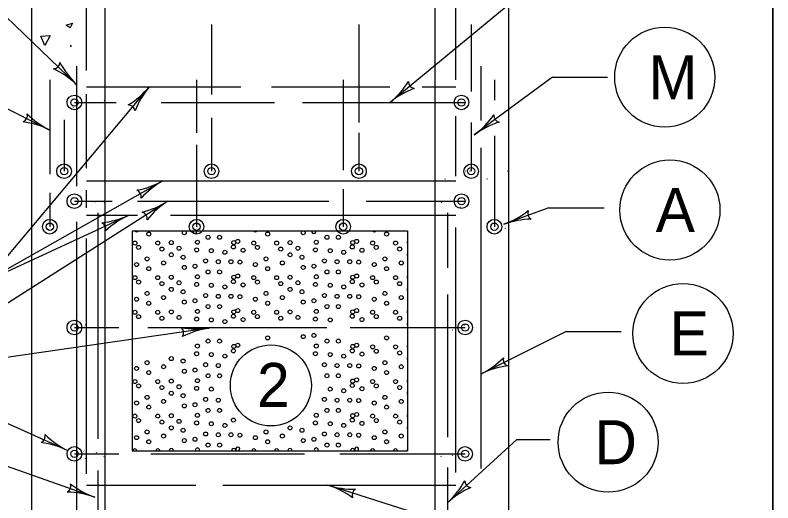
# Model space of a CAD drawing. Extents: x 1007 to 1035.5, y 1000.5 to 1021.5.
# Drawn here: x 1032.058 to 1035.5, y 1007.871 to 1010.087 of the extents above; entities that cross this region are included whole.
import ezdxf

# ---------------------------------------------------------------- set-up
doc = ezdxf.new("R2010")
doc.units = 0
for name, color, linetype in [('Level 1', 7, 'Continuous'), ('Level 10', 7, 'Continuous'), ('Level 11', 7, 'Continuous')]:
    doc.layers.add(name, color=color, linetype=linetype)

msp = doc.modelspace()

# ---------------------------------------------------------------- linework, layer by layer
at = {"layer": 'Level 1'}
for p, q in [((1032.3817, 1009.8353), (1032.3817, 1010.7113)), ((1034.0591, 1009.793), (1034.0591, 1010.7113)), ((1031.5957, 1010.4837), (1032.3372, 1009.7713)), ((1032.1318, 1010.4614), (1032.1318, 1005.2738)), ((1032.4651, 1010.4614), (1032.4651, 1005.6072)), ((1033.965, 1010.4614), (1033.965, 1005.6072)), ((1034.2984, 1010.4614), (1034.2984, 1005.2738)), ((1034.5528, 1010.3442), (1033.761, 1009.6904)), ((1032.9498, 1010.0447), (1032.9498, 1009.7271)), ((1033.6198, 1010.0447), (1033.6198, 1009.5993)), ((1034.1298, 1010.0447), (1034.1298, 1009.7399)), ((1032.3118, 1009.9508), (1032.3083, 1009.9428)), ((1032.3372, 1009.8559), (1032.3372, 1009.3098)), ((1034.1729, 1009.8559), (1034.1729, 1009.6079)), ((1032.2151, 1009.7926), (1032.2151, 1009.3652)), ((1032.8818, 1009.7926), (1032.8818, 1009.5525)), ((1033.5483, 1009.7926), (1033.5483, 1009.3822)), ((1034.4992, 1009.8049), (1034.1438, 1009.5432)), ((1034.235, 1009.7926), (1034.235, 1009.7014)), ((1034.4992, 1009.8049), (1034.7492, 1009.8049)), ((1031.8415, 1009.7507), (1032.2151, 1009.5652)), ((1031.9301, 1008.8817), (1032.6674, 1009.7618)), ((1032.3817, 1009.7618), (1033.0823, 1009.7618)), ((1033.2228, 1009.7618), (1033.7593, 1009.7618)), ((1033.9074, 1009.7618), (1034.0591, 1009.7618)), ((1032.3817, 1009.3918), (1032.3817, 1009.728)), ((1032.3223, 1009.706), (1032.3208, 1009.7028)), ((1032.327, 1009.6904), (1032.5162, 1009.6904)), ((1032.3769, 1009.6913), (1032.3755, 1009.688)), ((1032.4637, 1009.699), (1032.4623, 1009.7012)), ((1032.7205, 1009.6904), (1033.2355, 1009.6904)), ((1033.3632, 1009.6904), (1034.102, 1009.6904)), ((1032.3234, 1009.6671), (1032.322, 1009.6693)), ((1032.28, 1009.6122), (1032.28, 1009.378)), ((1032.9498, 1009.6207), (1032.9498, 1009.378)), ((1034.0591, 1009.3558), (1034.0591, 1009.6274)), ((1034.1298, 1009.5993), (1034.1298, 1009.378)), ((1033.6198, 1009.5525), (1033.6198, 1009.378)), ((1034.235, 1009.539), (1034.235, 1009.1259)), ((1032.8818, 1009.4972), (1032.8818, 1009.1259)), ((1034.1729, 1009.4844), (1034.1729, 1008.0269)), ((1034.1049, 1009.3782), (1034.1034, 1009.3803)), ((1034.1254, 1009.3773), (1034.1239, 1009.3795)), ((1034.2963, 1009.3782), (1034.2948, 1009.3803)), ((1031.9301, 1008.8817), (1032.7291, 1009.3349)), ((1032.3817, 1009.3349), (1034.0591, 1009.3349)), ((1034.0114, 1009.343), (1034.0099, 1009.3398)), ((1034.2027, 1009.343), (1034.2013, 1009.3398)), ((1032.2151, 1009.28), (1032.2151, 1009.1259)), ((1032.3817, 1009.2115), (1032.3817, 1009.2918)), ((1033.5483, 1009.297), (1033.5483, 1009.1259)), ((1032.7517, 1009.2419), (1031.5215, 1008.4598)), ((1032.327, 1009.2419), (1032.4992, 1009.2419)), ((1032.4225, 1009.2368), (1032.4211, 1009.239)), ((1032.465, 1009.2329), (1032.4636, 1009.2351)), ((1032.6141, 1009.2419), (1033.4823, 1009.2419)), ((1033.6526, 1009.2419), (1034.102, 1009.2419)), ((1033.9956, 1009.2329), (1033.9941, 1009.2351)), ((1034.0808, 1009.2141), (1034.0793, 1009.2163)), ((1034.483, 1009.2116), (1034.2778, 1009.1366)), ((1034.483, 1009.2116), (1034.733, 1009.2116)), ((1031.9301, 1008.8817), (1032.5739, 1009.1775)), ((1032.3817, 1009.1775), (1032.6141, 1009.1775)), ((1032.4329, 1009.1893), (1032.4329, 1008.1613)), ((1032.7631, 1009.1775), (1034.0591, 1009.1775)), ((1034.0215, 1009.1893), (1034.0215, 1008.9393)), ((1032.3372, 1009.148), (1032.3372, 1007.8023)), ((1034.2027, 1009.1406), (1034.2013, 1009.1373)), ((1032.5901, 1009.1072), (1032.5901, 1008.1072)), ((1032.5901, 1009.1072), (1033.8401, 1009.1072)), ((1033.8401, 1009.1072), (1033.8401, 1008.1072)), ((1034.0591, 1008.0091), (1034.0591, 1009.1223)), ((1034.2848, 1009.1175), (1034.2834, 1009.1196)), ((1032.3817, 1008.0022), (1032.3817, 1009.0729)), ((1034.0215, 1008.8173), (1034.0215, 1008.1697)), ((1032.9388, 1008.6648), (1031.5215, 1008.4598)), ((1032.327, 1008.6677), (1032.5289, 1008.6677)), ((1032.3769, 1008.6794), (1032.3755, 1008.6762)), ((1032.6608, 1008.6677), (1033.4738, 1008.6677)), ((1033.5803, 1008.6677), (1034.102, 1008.6677)), ((1034.0453, 1008.6553), (1034.0438, 1008.6574)), ((1034.0988, 1008.6794), (1034.0973, 1008.6762)), ((1034.5615, 1008.6493), (1034.1729, 1008.4561)), ((1034.5615, 1008.6493), (1034.8115, 1008.6493)), ((1031.5215, 1008.4598), (1032.2971, 1008.108)), ((1034.3362, 1008.1582), (1034.0215, 1007.8712)), ((1034.3362, 1008.1582), (1034.4876, 1008.1582)), ((1032.3717, 1008.1057), (1032.3703, 1008.1078)), ((1032.4281, 1008.0962), (1032.4277, 1008.0993)), ((1032.5901, 1008.1072), (1033.8401, 1008.1072)), ((1032.327, 1008.0933), (1032.5289, 1008.0933)), ((1032.3769, 1008.0723), (1032.3755, 1008.0691)), ((1032.4637, 1008.0802), (1032.4623, 1008.0823)), ((1032.6737, 1008.0933), (1033.3717, 1008.0933)), ((1033.5334, 1008.0933), (1034.102, 1008.0933)), ((1033.9943, 1008.0802), (1033.9928, 1008.0823)), ((1034.0441, 1008.0871), (1034.0427, 1008.0838)), ((1032.0217, 1008.038), (1032.4193, 1007.8968)), ((1034.0215, 1008.0308), (1034.0215, 1007.0226)), ((1032.4329, 1008.0183), (1032.4329, 1007.6018)), ((1032.3817, 1007.951), (1032.8779, 1007.951)), ((1033.0014, 1007.951), (1034.0591, 1007.951)), ((1034.5553, 1007.6093), (1033.478, 1007.951))]:
    msp.add_line(p, q, dxfattribs=at)
for points in [[(1032.318, 1010.0512), (1032.3073, 1010.029), (1032.2896, 1010.0423), (1032.318, 1010.0512)], [(1032.2168, 1009.9953), (1032.1928, 1009.9499), (1032.1742, 1009.9917), (1032.2158, 1009.9953)]]:
    msp.add_lwpolyline(points, dxfattribs=at)
for centre, radius in [((1035.0089, 1009.8052), 0.2274), ((1032.327, 1009.6904), 0.0333), ((1034.0853, 1009.6904), 0.0333), ((1032.327, 1009.6904), 0.0167), ((1034.0853, 1009.6904), 0.0167), ((1032.28, 1009.378), 0.0333), ((1032.9498, 1009.378), 0.0333), ((1033.6198, 1009.378), 0.0333), ((1034.1298, 1009.378), 0.0333), ((1035.0323, 1009.2017), 0.2274), ((1032.28, 1009.378), 0.0167), ((1032.9498, 1009.378), 0.0167), ((1033.6198, 1009.378), 0.0167), ((1034.1298, 1009.378), 0.0167), ((1032.327, 1009.2419), 0.0333), ((1034.0853, 1009.2419), 0.0333), ((1032.327, 1009.2419), 0.0167), ((1034.0853, 1009.2419), 0.0167), ((1032.2151, 1009.1259), 0.0333), ((1032.2151, 1009.1259), 0.0167), ((1032.8818, 1009.1259), 0.0333), ((1032.8818, 1009.1259), 0.0167), ((1033.5483, 1009.1259), 0.0333), ((1033.5483, 1009.1259), 0.0167), ((1034.235, 1009.1259), 0.0333), ((1034.235, 1009.1259), 0.0167), ((1032.6649, 1009.0924), 0.00903), ((1032.8264, 1009.098), 0.00903), ((1033.2049, 1009.0924), 0.00903), ((1033.3664, 1009.098), 0.00903), ((1033.7449, 1009.0924), 0.00903), ((1032.6018, 1009.0516), 0.00903), ((1032.7058, 1009.0516), 0.00903), ((1032.767, 1009.0534), 0.00903), ((1032.8859, 1009.0553), 0.00903), ((1032.9342, 1009.0776), 0.00903), ((1032.9862, 1009.0776), 0.00903), ((1033.0512, 1009.0534), 0.00903), ((1033.0693, 1009.059), 0.00903), ((1033.1418, 1009.0516), 0.00903), ((1033.2458, 1009.0516), 0.00903), ((1033.307, 1009.0534), 0.00903), ((1033.4259, 1009.0553), 0.00903), ((1033.4742, 1009.0776), 0.00903), ((1033.5262, 1009.0776), 0.00903), ((1033.5912, 1009.0534), 0.00903), ((1033.6093, 1009.059), 0.00903), ((1033.6818, 1009.0516), 0.00903), ((1033.7858, 1009.0516), 0.00903), ((1032.6184, 1009.0317), 0.00903), ((1032.7244, 1009.0242), 0.00903), ((1032.8024, 1009.028), 0.00903), ((1032.8822, 1009.0206), 0.00903), ((1032.949, 1009.0168), 0.00903), ((1033.0494, 1009.0336), 0.00903), ((1033.0934, 1009.0187), 0.00903), ((1033.1584, 1009.0317), 0.00903), ((1033.2644, 1009.0242), 0.00903), ((1033.3424, 1009.028), 0.00903), ((1033.4222, 1009.0206), 0.00903), ((1033.489, 1009.0168), 0.00903), ((1033.5894, 1009.0336), 0.00903), ((1033.6334, 1009.0187), 0.00903), ((1033.6984, 1009.0317), 0.00903), ((1033.8044, 1009.0242), 0.00903), ((1032.767, 1008.9982), 0.00903), ((1032.8209, 1008.9872), 0.00903), ((1033.0104, 1009.0094), 0.00903), ((1033.307, 1008.9982), 0.00903), ((1033.3609, 1008.9872), 0.00903), ((1033.5504, 1009.0094), 0.00903), ((1032.6092, 1008.9537), 0.00903), ((1032.6574, 1008.9797), 0.00903), ((1032.7318, 1008.9611), 0.00903), ((1032.8748, 1008.9462), 0.00903), ((1032.923, 1008.9704), 0.00903), ((1032.9806, 1008.9667), 0.00903), ((1033.0382, 1008.9667), 0.00903), ((1033.0786, 1008.9648), 0.00903), ((1033.1492, 1008.9537), 0.00903), ((1033.1974, 1008.9797), 0.00903), ((1033.2718, 1008.9611), 0.00903), ((1033.4148, 1008.9462), 0.00903), ((1033.463, 1008.9704), 0.00903), ((1033.5206, 1008.9667), 0.00903), ((1033.5782, 1008.9667), 0.00903), ((1033.6186, 1008.9648), 0.00903), ((1033.6892, 1008.9537), 0.00903), ((1033.7374, 1008.9797), 0.00903), ((1033.8118, 1008.9611), 0.00903), ((1032.6649, 1008.9351), 0.00903), ((1032.8264, 1008.9407), 0.00903), ((1032.9342, 1008.9202), 0.00903), ((1032.9862, 1008.9202), 0.00903), ((1033.2049, 1008.9351), 0.00903), ((1033.3664, 1008.9407), 0.00903), ((1033.4742, 1008.9202), 0.00903), ((1033.5262, 1008.9202), 0.00903), ((1033.7449, 1008.9351), 0.00903), ((1032.6018, 1008.8942), 0.00903), ((1032.7058, 1008.8942), 0.00903), ((1032.767, 1008.8961), 0.00903), ((1032.8859, 1008.898), 0.00903), ((1033.0512, 1008.8961), 0.00903), ((1033.0693, 1008.9017), 0.00903), ((1033.1418, 1008.8942), 0.00903), ((1033.2458, 1008.8942), 0.00903), ((1033.307, 1008.8961), 0.00903), ((1033.4259, 1008.898), 0.00903), ((1033.5912, 1008.8961), 0.00903), ((1033.6093, 1008.9017), 0.00903), ((1033.6818, 1008.8942), 0.00903), ((1033.7858, 1008.8942), 0.00903), ((1032.6184, 1008.8743), 0.00903), ((1032.7244, 1008.8669), 0.00903), ((1032.8024, 1008.8707), 0.00903), ((1032.8822, 1008.8632), 0.00903), ((1032.949, 1008.8595), 0.00903), ((1033.0104, 1008.8521), 0.00903), ((1033.0494, 1008.8762), 0.00903), ((1033.0934, 1008.8613), 0.00903), ((1033.1584, 1008.8743), 0.00903), ((1033.2644, 1008.8669), 0.00903), ((1033.3424, 1008.8707), 0.00903), ((1033.4222, 1008.8632), 0.00903), ((1033.489, 1008.8595), 0.00903), ((1033.5504, 1008.8521), 0.00903), ((1033.5894, 1008.8762), 0.00903), ((1033.6334, 1008.8613), 0.00903), ((1033.6984, 1008.8743), 0.00903), ((1033.8044, 1008.8669), 0.00903), ((1035.0918, 1008.6405), 0.2274), ((1032.6574, 1008.8223), 0.00903), ((1032.767, 1008.8409), 0.00903), ((1032.8209, 1008.8298), 0.00903), ((1032.923, 1008.8131), 0.00903), ((1032.9806, 1008.8093), 0.00903), ((1033.0382, 1008.8093), 0.00903), ((1033.1974, 1008.8223), 0.00903), ((1033.307, 1008.8409), 0.00903), ((1033.3609, 1008.8298), 0.00903), ((1033.463, 1008.8131), 0.00903), ((1033.5206, 1008.8093), 0.00903), ((1033.5782, 1008.8093), 0.00903), ((1033.7374, 1008.8223), 0.00903), ((1032.6092, 1008.7963), 0.00903), ((1032.6649, 1008.7777), 0.00903), ((1032.7318, 1008.8037), 0.00903), ((1032.8264, 1008.7833), 0.00903), ((1032.8748, 1008.7889), 0.00903), ((1033.0786, 1008.8075), 0.00903), ((1033.1492, 1008.7963), 0.00903), ((1033.2049, 1008.7777), 0.00903), ((1033.2718, 1008.8037), 0.00903), ((1033.3664, 1008.7833), 0.00903), ((1033.4148, 1008.7889), 0.00903), ((1033.6186, 1008.8075), 0.00903), ((1033.6892, 1008.7963), 0.00903), ((1033.7449, 1008.7777), 0.00903), ((1033.8118, 1008.8037), 0.00903), ((1032.8859, 1008.7407), 0.00903), ((1032.9342, 1008.7629), 0.00903), ((1032.9862, 1008.7629), 0.00903), ((1033.0693, 1008.7443), 0.00903), ((1033.4259, 1008.7407), 0.00903), ((1033.4742, 1008.7629), 0.00903), ((1033.5262, 1008.7629), 0.00903), ((1033.6093, 1008.7443), 0.00903), ((1032.6018, 1008.7369), 0.00903), ((1032.6184, 1008.717), 0.00903), ((1032.7058, 1008.7369), 0.00903), ((1032.7244, 1008.7096), 0.00903), ((1032.767, 1008.7387), 0.00903), ((1032.8024, 1008.7133), 0.00903), ((1032.8822, 1008.7059), 0.00903), ((1033.0494, 1008.7189), 0.00903), ((1033.0512, 1008.7387), 0.00903), ((1033.1418, 1008.7369), 0.00903), ((1033.1584, 1008.717), 0.00903), ((1033.2458, 1008.7369), 0.00903), ((1033.2644, 1008.7096), 0.00903), ((1033.307, 1008.7387), 0.00903), ((1033.3424, 1008.7133), 0.00903), ((1033.4222, 1008.7059), 0.00903), ((1033.5894, 1008.7189), 0.00903), ((1033.5912, 1008.7387), 0.00903), ((1033.6818, 1008.7369), 0.00903), ((1033.6984, 1008.717), 0.00903), ((1033.7858, 1008.7369), 0.00903), ((1033.8044, 1008.7096), 0.00903), ((1032.327, 1008.6677), 0.0333), ((1032.327, 1008.6677), 0.0167), ((1032.949, 1008.7022), 0.00903), ((1033.0104, 1008.6947), 0.00903), ((1033.0934, 1008.704), 0.00903), ((1033.489, 1008.7022), 0.00903), ((1033.6334, 1008.704), 0.00903), ((1034.102, 1008.6677), 0.0333), ((1034.102, 1008.6677), 0.0167), ((1032.9342, 1008.6056), 0.00903), ((1032.9862, 1008.6056), 0.00903), ((1033.2049, 1008.6204), 0.00903), ((1033.3664, 1008.626), 0.00903), ((1033.4148, 1008.6316), 0.00903), ((1033.4742, 1008.6056), 0.00903), ((1033.5262, 1008.6056), 0.00903), ((1033.7449, 1008.6204), 0.00903), ((1032.8859, 1008.5833), 0.00903), ((1033.2196, 1008.4044), 0.1842), ((1033.0512, 1008.5814), 0.00903), ((1033.0693, 1008.587), 0.00903), ((1033.4259, 1008.5833), 0.00903), ((1033.5912, 1008.5814), 0.00903), ((1033.6093, 1008.587), 0.00903), ((1033.6818, 1008.5796), 0.00903), ((1033.7858, 1008.5796), 0.00903), ((1032.8822, 1008.5486), 0.00903), ((1032.949, 1008.5448), 0.00903), ((1033.0104, 1008.5374), 0.00903), ((1033.0494, 1008.5616), 0.00903), ((1033.4222, 1008.5486), 0.00903), ((1033.489, 1008.5448), 0.00903), ((1033.5504, 1008.5374), 0.00903), ((1033.5894, 1008.5616), 0.00903), ((1033.6334, 1008.5467), 0.00903), ((1033.6984, 1008.5597), 0.00903), ((1033.8044, 1008.5522), 0.00903), ((1032.6574, 1008.5077), 0.00903), ((1032.767, 1008.5262), 0.00903), ((1032.8209, 1008.5152), 0.00903), ((1032.923, 1008.4984), 0.00903), ((1033.463, 1008.4984), 0.00903), ((1033.7374, 1008.5077), 0.00903), ((1032.6092, 1008.4817), 0.00903), ((1032.7318, 1008.4891), 0.00903), ((1032.8264, 1008.4687), 0.00903), ((1032.8748, 1008.4742), 0.00903), ((1032.9806, 1008.4947), 0.00903), ((1033.5206, 1008.4947), 0.00903), ((1033.5782, 1008.4947), 0.00903), ((1033.6186, 1008.4928), 0.00903), ((1033.6892, 1008.4817), 0.00903), ((1033.8118, 1008.4891), 0.00903), ((1032.6649, 1008.4631), 0.00903), ((1032.9342, 1008.4482), 0.00903), ((1032.9862, 1008.4482), 0.00903), ((1033.4742, 1008.4482), 0.00903), ((1033.5262, 1008.4482), 0.00903), ((1033.6093, 1008.4297), 0.00903), ((1033.7449, 1008.4631), 0.00903), ((1032.6018, 1008.4222), 0.00903), ((1032.6184, 1008.4023), 0.00903), ((1032.7058, 1008.4222), 0.00903), ((1032.767, 1008.4241), 0.00903), ((1032.8024, 1008.3987), 0.00903), ((1032.8859, 1008.426), 0.00903), ((1033.5894, 1008.4042), 0.00903), ((1033.5912, 1008.4241), 0.00903), ((1033.6818, 1008.4222), 0.00903), ((1033.6984, 1008.4023), 0.00903), ((1033.7858, 1008.4222), 0.00903), ((1032.7244, 1008.3949), 0.00903), ((1032.767, 1008.3689), 0.00903), ((1032.8822, 1008.3912), 0.00903), ((1032.949, 1008.3875), 0.00903), ((1033.489, 1008.3875), 0.00903), ((1033.5504, 1008.3801), 0.00903), ((1033.6334, 1008.3893), 0.00903), ((1033.8044, 1008.3949), 0.00903), ((1034.7517, 1008.1465), 0.2274), ((1032.6574, 1008.3503), 0.00903), ((1032.7318, 1008.3317), 0.00903), ((1032.8209, 1008.3578), 0.00903), ((1032.923, 1008.3411), 0.00903), ((1032.9806, 1008.3373), 0.00903), ((1033.463, 1008.3411), 0.00903), ((1033.5206, 1008.3373), 0.00903), ((1033.5782, 1008.3373), 0.00903), ((1033.6186, 1008.3355), 0.00903), ((1033.7374, 1008.3503), 0.00903), ((1033.8118, 1008.3317), 0.00903), ((1032.6092, 1008.3243), 0.00903), ((1032.6649, 1008.3057), 0.00903), ((1032.8264, 1008.3113), 0.00903), ((1032.8748, 1008.3169), 0.00903), ((1033.6892, 1008.3243), 0.00903), ((1033.7449, 1008.3057), 0.00903), ((1032.6018, 1008.2649), 0.00903), ((1032.7058, 1008.2649), 0.00903), ((1032.767, 1008.2667), 0.00903), ((1032.8859, 1008.2687), 0.00903), ((1032.9342, 1008.2909), 0.00903), ((1032.9862, 1008.2909), 0.00903), ((1033.4259, 1008.2687), 0.00903), ((1033.4742, 1008.2909), 0.00903), ((1033.5262, 1008.2909), 0.00903), ((1033.5912, 1008.2667), 0.00903), ((1033.6093, 1008.2723), 0.00903), ((1033.6818, 1008.2649), 0.00903), ((1033.7858, 1008.2649), 0.00903), ((1032.6184, 1008.245), 0.00903), ((1032.7244, 1008.2376), 0.00903), ((1032.8024, 1008.2413), 0.00903), ((1032.8822, 1008.2339), 0.00903), ((1032.949, 1008.2302), 0.00903), ((1033.0494, 1008.2469), 0.00903), ((1033.4222, 1008.2339), 0.00903), ((1033.489, 1008.2302), 0.00903), ((1033.5894, 1008.2469), 0.00903), ((1033.6334, 1008.232), 0.00903), ((1033.6984, 1008.245), 0.00903), ((1033.8044, 1008.2376), 0.00903), ((1032.6574, 1008.193), 0.00903), ((1032.767, 1008.2116), 0.00903), ((1032.8209, 1008.2005), 0.00903), ((1033.0104, 1008.2227), 0.00903), ((1033.1974, 1008.193), 0.00903), ((1033.307, 1008.2116), 0.00903), ((1033.3609, 1008.2005), 0.00903), ((1033.5504, 1008.2227), 0.00903), ((1033.7374, 1008.193), 0.00903), ((1032.6092, 1008.167), 0.00903), ((1032.7318, 1008.1744), 0.00903), ((1032.8748, 1008.1596), 0.00903), ((1032.923, 1008.1837), 0.00903), ((1032.9806, 1008.18), 0.00903), ((1033.0382, 1008.18), 0.00903), ((1033.0786, 1008.1782), 0.00903), ((1033.1492, 1008.167), 0.00903), ((1033.2718, 1008.1744), 0.00903), ((1033.4148, 1008.1596), 0.00903), ((1033.463, 1008.1837), 0.00903), ((1033.5206, 1008.18), 0.00903), ((1033.5782, 1008.18), 0.00903), ((1033.6186, 1008.1782), 0.00903), ((1033.6892, 1008.167), 0.00903), ((1033.8118, 1008.1744), 0.00903), ((1032.6649, 1008.1484), 0.00903), ((1032.8264, 1008.154), 0.00903), ((1032.9342, 1008.1336), 0.00903), ((1032.9862, 1008.1336), 0.00903), ((1033.2049, 1008.1484), 0.00903), ((1033.3664, 1008.154), 0.00903), ((1033.4742, 1008.1336), 0.00903), ((1033.5262, 1008.1336), 0.00903), ((1033.7449, 1008.1484), 0.00903), ((1032.327, 1008.0933), 0.0333), ((1032.327, 1008.0933), 0.0167), ((1034.102, 1008.0933), 0.0333), ((1034.102, 1008.0933), 0.0167)]:
    msp.add_circle(centre, radius, dxfattribs=at)
for centre, radius, start, end in [((1032.23, 1009.8743), 0.0313, 274.9206, 357.0373), ((1032.608, 1010.0532), 0.3909, 207.4931, 226.1399), ((1032.0663, 1009.4893), 0.3909, 46.146, 64.8147), ((1033.5121, 1009.9919), 0.3909, 309.5466, 328.2154), ((1033.8757, 1009.785), 0.0313, 178.3212, 260.4379), ((1032.0663, 1009.4893), 0.3909, 46.1337, 46.146), ((1032.3677, 1010.0129), 0.3909, 301.3936, 320.0403), ((1032.9671, 1009.5108), 0.3909, 140.0464, 158.7152), ((1032.9671, 1009.5108), 0.3909, 140.0342, 140.0464), ((1034.0099, 1009.389), 0.3909, 110.8937, 129.5405), ((1032.5719, 1009.6479), 0.0313, 8.821, 90.9377), ((1033.5121, 1009.9919), 0.3909, 309.5344, 309.5466), ((1032.082, 1009.6313), 0.0313, 292.3682, 14.4849), ((1032.3889, 1009.9153), 0.3909, 224.9408, 243.5875), ((1033.912, 1009.8579), 0.3909, 306.3766, 325.0453), ((1034.2636, 1009.6313), 0.0313, 175.1512, 257.2679), ((1032.0412, 1009.215), 0.3909, 63.5936, 82.2624), ((1034.3757, 1009.2284), 0.3909, 107.7237, 126.3704), ((1032.0412, 1009.215), 0.3909, 63.5814, 63.5936), ((1033.912, 1009.8579), 0.3909, 306.3643, 306.3766), ((1032.5362, 1009.675), 0.3909, 280.9122, 299.5589), ((1032.922, 1008.9949), 0.3909, 119.565, 138.2338), ((1032.922, 1008.9949), 0.3909, 119.5528, 119.565), ((1032.5998, 1009.2616), 0.0313, 348.3396, 70.4563), ((1032.5419, 1009.5718), 0.3909, 283.7962, 302.443), ((1032.9614, 1008.912), 0.3909, 122.4491, 141.1179), ((1032.9614, 1008.912), 0.3909, 122.4369, 122.4491), ((1034.1436, 1009.5038), 0.3909, 290.0802, 308.749), ((1034.4175, 1009.1876), 0.0313, 158.8548, 240.9715), ((1032.4107, 1009.5327), 0.3909, 276.0253, 294.6721), ((1032.7371, 1008.8223), 0.3909, 114.6782, 133.347), ((1032.7371, 1008.8223), 0.3909, 114.666, 114.6782), ((1032.6262, 1009.1622), 0.0313, 351.2237, 73.3404), ((1032.4388, 1009.1155), 0.0313, 343.4528, 65.5695), ((1034.1436, 1009.5038), 0.3909, 290.068, 290.0802), ((1034.4121, 1008.7694), 0.3909, 91.4274, 110.0741), ((1032.6092, 1009.111), 0.00903, 205.0798, 334.9202), ((1032.8748, 1009.1036), 0.00903, 156.5976, 23.4025), ((1033.1492, 1009.111), 0.00903, 205.0798, 334.9202), ((1033.4148, 1009.1036), 0.00903, 156.5976, 23.4025), ((1033.6892, 1009.111), 0.00903, 205.0798, 334.9202), ((1033.847, 1009.0534), 0.00903, 140.1901, 219.8099), ((1033.847, 1008.9982), 0.00903, 140.1901, 219.8099), ((1033.847, 1008.8961), 0.00903, 140.1901, 219.8099), ((1033.847, 1008.8409), 0.00903, 140.1901, 219.8099), ((1033.847, 1008.7387), 0.00903, 140.1901, 219.8099), ((1033.847, 1008.6836), 0.00903, 140.1901, 219.8099), ((1032.8829, 1009.0517), 0.3909, 259.5772, 278.224), ((1032.7917, 1008.6435), 0.0313, 327.0047, 49.1214), ((1032.9948, 1008.2778), 0.3909, 98.2301, 116.8988), ((1032.9948, 1008.2778), 0.3909, 98.2178, 98.2301), ((1033.847, 1008.5814), 0.00903, 140.1901, 219.8099), ((1033.847, 1008.5262), 0.00903, 140.1901, 219.8099), ((1033.9988, 1008.8061), 0.3909, 296.442, 315.1108), ((1034.306, 1008.5222), 0.0313, 165.2166, 247.3333), ((1034.347, 1008.106), 0.3909, 97.7892, 116.4359), ((1033.9988, 1008.8061), 0.3909, 296.4298, 296.442), ((1033.847, 1008.4241), 0.00903, 140.1901, 219.8099), ((1033.847, 1008.3689), 0.00903, 140.1901, 219.8099), ((1033.847, 1008.2667), 0.00903, 140.1901, 219.8099), ((1033.847, 1008.2116), 0.00903, 140.1901, 219.8099), ((1032.1637, 1008.1736), 0.0313, 292.598, 14.7147), ((1032.4695, 1008.4588), 0.3909, 225.1706, 243.8173), ((1032.1246, 1007.7572), 0.3909, 63.8234, 82.4922), ((1032.1246, 1007.7572), 0.3909, 63.8112, 63.8234), ((1032.6018, 1008.1076), 0.00903, 357.3843, 182.6157), ((1032.7058, 1008.1076), 0.00903, 357.3843, 182.6157), ((1032.767, 1008.1094), 0.00903, 345.6055, 194.3945), ((1032.8859, 1008.1113), 0.00903, 332.5624, 207.4376), ((1033.0512, 1008.1094), 0.00903, 345.6055, 194.3945), ((1033.0693, 1008.115), 0.00903, 299.9222, 240.0779), ((1033.1418, 1008.1076), 0.00903, 357.3843, 182.6157), ((1033.2458, 1008.1076), 0.00903, 357.3843, 182.6157), ((1033.307, 1008.1094), 0.00903, 345.6055, 194.3945), ((1033.4259, 1008.1113), 0.00903, 332.5624, 207.4376), ((1033.5912, 1008.1094), 0.00903, 345.6055, 194.3945), ((1033.6093, 1008.115), 0.00903, 299.9222, 240.0779), ((1033.6818, 1008.1076), 0.00903, 357.3843, 182.6157), ((1033.7858, 1008.1076), 0.00903, 357.3843, 182.6157), ((1033.847, 1008.1094), 0.00903, 140.1901, 194.3945), ((1032.2793, 1007.9465), 0.0313, 299.2197, 21.3364), ((1032.5502, 1008.2651), 0.3909, 231.7923, 250.439), ((1033.7581, 1008.16), 0.3909, 312.3672, 331.036), ((1034.1314, 1007.9713), 0.0313, 181.1418, 263.2585), ((1033.5962, 1008.3236), 0.3909, 252.3905, 252.4028), ((1033.5962, 1008.3236), 0.3909, 252.4028, 271.0715), ((1033.3598, 1007.5784), 0.3909, 53.7499, 72.3967), ((1033.6197, 1007.906), 0.0313, 121.1774, 203.2941), ((1034.2849, 1007.5823), 0.3909, 113.7144, 132.3611), ((1032.2885, 1007.5284), 0.3909, 70.4451, 89.1139), ((1032.2885, 1007.5284), 0.3909, 70.4329, 70.4451), ((1033.7581, 1008.16), 0.3909, 312.355, 312.3672)]:
    msp.add_arc(centre, radius, start, end, dxfattribs=at)
at = {"layer": 'Level 10'}
msp.add_line((1035.5, 1021.5), (1035.5, 1000.5), dxfattribs=at)
at = {"layer": 'Level 11'}
msp.add_lwpolyline([(1007, 1000.5), (1035.5, 1000.5), (1035.5, 1021.5), (1007, 1021.5)], close=True, dxfattribs=at)

# ---------------------------------------------------------------- texts
at = {"layer": 'Level 1'}
for s, p in [('M', (1034.9349, 1009.7052)), ('A', (1034.9677, 1009.1017)), ('E', (1035.0311, 1008.5405)), ('2', (1033.1565, 1008.3067)), ('D', (1034.6894, 1008.0465))]:
    msp.add_text(s, height=0.2, dxfattribs=at).set_placement(p)

doc.saveas('drawing.dxf')
